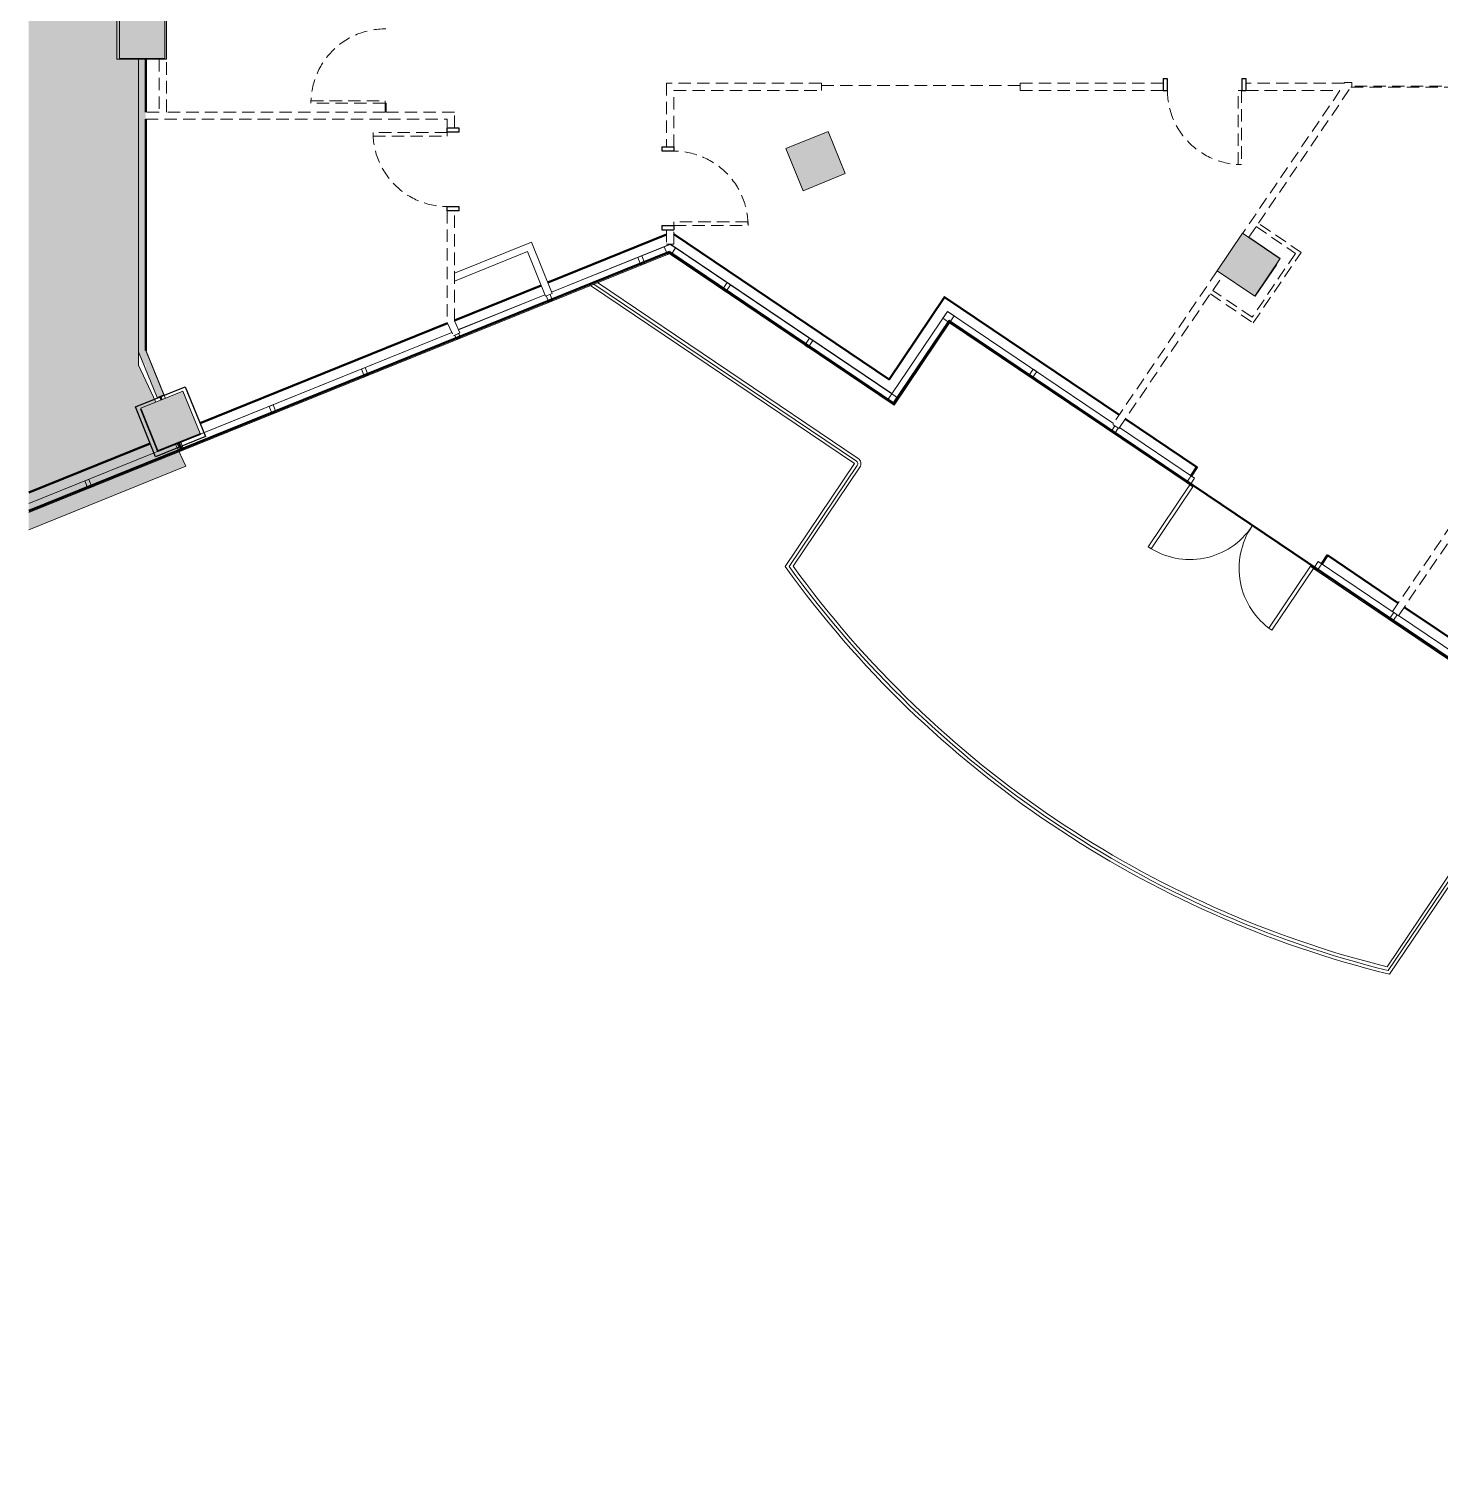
# Model space of a CAD drawing. Header units: inches. Extents: x 440 to 1827, y -16294 to -15154.
# Drawn here: x 461 to 1143, y -16294 to -15600 of the extents above; entities that cross this region are included whole.
import ezdxf

# ---------------------------------------------------------------- set-up
doc = ezdxf.new("R2010")
doc.units = ezdxf.units.IN
doc.header["$LTSCALE"] = 48
doc.header["$MEASUREMENT"] = 0
doc.linetypes.add('Demolished', pattern=[0.1875, 0.125, -0.0625])
for name, color, linetype, lineweight in [('A-Anno-Note', 8, 'Continuous', 50), ('A-COLS', 8, 'Continuous', 30), ('A-DETL', 8, 'Continuous', 20), ('A-DETL-GENF', 247, 'Continuous', 9), ('A-DETL-THIN', 8, 'Continuous', 9), ('A-DOOR', 8, 'Demolished', 9), ('A-DOOR-FRAM', 8, 'Continuous', 30), ('A-FLOR-HRAL', 8, 'Continuous', 20), ('A-GLAZ', 8, 'Demolished', 9), ('A-WALL', 8, 'Continuous', 30), ('A-WALL-PATT', 8, 'Continuous', 13), ('A-WALL-PRHT', 8, 'Continuous', 50), ('Chevy Chase Pavilion_9th - 900 _ 910_dwg', 8, 'Continuous', 9), ('I-WALL', 8, 'Continuous', 13), ('S-COLS', 8, 'Continuous', 13)]:
    doc.layers.add(name, color=color, linetype=linetype, lineweight=lineweight)

# ---------------------------------------------------------------- blocks, each defined once
blk = doc.blocks.new('Single Flush - OTJ_SOLIDFLUSH_ALUM-4829932-FIRST FLOOR DEMOLITION')
at = {"layer": 'A-DOOR'}
for p, q in [((16.15625, 37.5625), (16.15625, 1.75)), ((17.90625, 37.5625), (16.15625, 37.5625)), ((17.90625, 1.75), (17.90625, 37.5625)), ((16.15625, 1.75), (17.90625, 1.75))]:
    blk.add_line(p, q, dxfattribs=at)
blk.add_arc((17.90625, 1.75), 35.8125, 90, 180.5, dxfattribs=at)
at = {"layer": 'A-DOOR-FRAM', "linetype": 'Demolished'}
for p, q in [((-20, -4), (-20, 1.75)), ((-20, 1.75), (-18, 1.75)), ((-18, -4), (-18, 1.75)), ((18.000004, -4), (18.000004, 1.75)), ((18.000004, 1.75), (20.000004, 1.75)), ((20.000004, -4), (20.000004, 1.75)), ((-20, -4), (-18, -4)), ((18.000004, -4), (20.000004, -4))]:
    blk.add_line(p, q, dxfattribs=at)
blk = doc.blocks.new('Single Flush - OTJ_SOLIDFLUSH_ALUM-4829993-FIRST FLOOR DEMOLITION')
at = {"layer": 'A-DOOR'}
for p, q in [((16.15625, -1.75), (17.90625, -1.75)), ((16.15625, -37.5625), (16.15625, -1.75)), ((17.90625, -1.75), (17.90625, -37.5625)), ((17.90625, -37.5625), (16.15625, -37.5625))]:
    blk.add_line(p, q, dxfattribs=at)
blk.add_arc((17.90625, -1.75), 35.8125, 179.5, 270, dxfattribs=at)
at = {"layer": 'A-DOOR-FRAM', "linetype": 'Demolished'}
for p, q in [((-20, 4), (-20, -1.75)), ((-20, 4), (-18, 4)), ((-18, 4), (-18, -1.75)), ((18.000004, 4), (18.000004, -1.75)), ((18.000004, 4), (20.000004, 4)), ((20.000004, 4), (20.000004, -1.75)), ((-20, -1.75), (-18, -1.75)), ((18.000004, -1.75), (20.000004, -1.75))]:
    blk.add_line(p, q, dxfattribs=at)
blk = doc.blocks.new('Single Glass Door - 36_ x 84_-4833911-FIRST FLOOR DEMOLITION')
at = {"layer": 'A-DOOR'}
for p, q in [((16.90625, -0.25), (17.90625, -0.25)), ((16.90625, -36.0625), (16.90625, -0.25)), ((17.90625, -0.25), (17.90625, -36.0625)), ((17.90625, -36.0625), (16.90625, -36.0625))]:
    blk.add_line(p, q, dxfattribs=at)
blk.add_arc((17.90625, -0.25), 35.8125, 179.5, 270, dxfattribs=at)
blk = doc.blocks.new('Frameless opening with glazing - 64 x 96-4836160-FIRST FLOOR DEMOLITION')
at = {"layer": 'A-GLAZ'}
blk.add_line((-49.5, -0.625), (46.5, -0.625), dxfattribs=at)
blk = doc.blocks.new('Concrete-Rectangular-Column - 1_10_-4868861-FIRST FLOOR DEMOLITION')
at = {"layer": 'S-COLS'}
blk.add_hatch(color=256, dxfattribs=at).paths.add_polyline_path([(-11, -11), (11, -11), (11, 11), (-11, 11)], flags=0)
for p, q in [((11, 11), (-11, 11)), ((-11, 11), (-11, -11)), ((11, -11), (11, 11)), ((-11, -11), (11, -11))]:
    blk.add_line(p, q, dxfattribs=at)
blk = doc.blocks.new('Chevy Chase Pavilion_9th - 900 _ 910_dwg_03 - COLUMN - RECTANGLE - 24 x 24-470460-FLOOR PLAN - LEVEL 9-5113136-FIRST FLOOR DEMOLITION')
at = {"layer": 'S-COLS'}
h = blk.add_hatch(color=256, dxfattribs=at)
h.paths.add_polyline_path([(-12, -12), (12, -12), (12, 12), (11.24, 12), (11.24, 11.85), (-10.76, 11.85), (-10.76, 12), (-12, 12), (-12, 9.38)], flags=0)
h.paths.add_polyline_path([(-1.51, -11.65), (-10.76, -11.65), (-10.76, 10.35), (11.24, 10.35), (11.24, -11.65), (1.99, -11.65)], flags=0)
blk.add_line((12, 12), (11.24, 12), dxfattribs=at)
at = {"layer": 'S-COLS', "flags": 128}
blk.add_lwpolyline([(-10.76, 12), (-12, 12), (-12, -12)], dxfattribs=at)
blk = doc.blocks.new('Chevy Chase Pavilion_9th - 900 _ 910_dwg-4821032-FIRST FLOOR DEMOLITION')
at = {"layer": 'A-COLS'}
blk.add_hatch(color=256, dxfattribs=at).paths.add_polyline_path([(1167.04, 2590.95), (1187.43, 2599.21), (1187.34, 2599.45), (1167.04, 2591.24), (1158.9, 2611.38), (1158.8, 2611.34), (1166.92, 2591.24)], flags=0)
at = {"layer": 'A-WALL-PATT'}
for points in [[(1161.25, 2754.7), (1161.26, 2754.7), (1161.25, 2771.32)], [(1166.8, 2616.73), (1170.04, 2618.05), (1161.25, 2639.78), (1161.26, 2639.58), (1169.93, 2618.13), (1166.76, 2616.82)]]:
    blk.add_hatch(color=256, dxfattribs=at).paths.add_polyline_path(points, flags=0)
at = {"layer": 'A-Anno-Note'}
for p, q in [((1161.26, 2754.7), (1161.26, 2780.54)), ((1161.26, 2780.54), (1161.26, 2754.7)), ((1161.26, 2639.58), (1161.26, 2751.2)), ((1161.26, 2751.2), (1161.26, 2639.58)), ((1168.86, 2615.71), (1168.16, 2617.42)), ((1168.16, 2617.42), (1168.86, 2615.71)), ((1178.46, 2591.93), (1177.1, 2595.31))]:
    blk.add_line(p, q, dxfattribs=at)
at = {"layer": 'A-Anno-Note', "flags": 128}
for points in [[(1177.1, 2595.31), (1178.46, 2591.93), (1414.07, 2687.14), (1522.33, 2614.1), (1549.2, 2653.93), (1763.66, 2509.24)], [(1104.72, 2562.06), (1178.49, 2591.87), (1178.46, 2591.93)], [(1763.67, 2509.25), (1842.2, 2456.29), (1815.33, 2416.47), (1943.2, 2330.22)]]:
    blk.add_lwpolyline(points, dxfattribs=at)
at = {"layer": 'A-COLS'}
for p, q in [((1693.84, 2694.19), (1709.02, 2683.95)), ((1707.13, 2681.14), (1696.72, 2665.71)), ((1158.81, 2611.22), (1158.94, 2611.28)), ((1187.44, 2599.19), (1187.34, 2599.45))]:
    blk.add_line(p, q, dxfattribs=at)
at = {"layer": 'A-COLS', "flags": 128}
for points in [[(1158.9, 2611.38), (1158.8, 2611.34), (1167.04, 2590.95), (1187.44, 2599.19)], [(1187.3, 2599.43), (1187.45, 2599.06), (1167.05, 2590.82), (1158.81, 2611.22)]]:
    blk.add_lwpolyline(points, dxfattribs=at)
at = {"layer": 'A-DETL'}
for p, q in [((1171.26, 2826.66), (1171.26, 2780.19)), ((1157.75, 2780.19), (1147.26, 2780.19)), ((1357.17, 2667.77), (1414.36, 2690.88)), ((1414.55, 2690.88), (1521.47, 2618.75)), ((1312.25, 2649.61), (1353.92, 2666.46)), ((1187.45, 2599.17), (1309, 2648.3)), ((1170.04, 2618.05), (1170.69, 2616.45))]:
    blk.add_line(p, q, dxfattribs=at)
at = {"layer": 'A-DETL', "flags": 128}
blk.add_lwpolyline([(1167.76, 2780.19), (1161.26, 2780.19), (1161.26, 2762.66)], dxfattribs=at)
at = {"layer": 'A-DOOR', "linetype": 'Continuous', "flags": 128}
for points in [[(1666.88, 2573.65), (1646.76, 2543.79), (1645.31, 2544.77), (1665.43, 2574.62)], [(1723.67, 2535.34), (1703.53, 2505.5), (1704.97, 2504.52), (1725.12, 2534.36)]]:
    blk.add_lwpolyline(points, close=True, dxfattribs=at)
at = {"layer": 'A-DOOR', "linetype": 'Continuous'}
for centre, start, end in [((1665.43, 2574.62), 236.01784, 326.01785), ((1725.12, 2534.36), 145.97737, 235.97739)]:
    blk.add_arc(centre, 36, start, end, dxfattribs=at)
at = {"layer": 'A-FLOR-HRAL'}
for p, q in [((1411.61, 2689.65), (1357.21, 2667.67)), ((1413.1, 2685.97), (1104.72, 2561.39)), ((1379.29, 2672.32), (1505.19, 2587.41)), ((1353.96, 2666.36), (1312.3, 2649.52)), ((1377.61, 2671.64), (1504.35, 2586.17)), ((1309.05, 2648.21), (1104.72, 2565.66)), ((1631.38, 2602.39), (1667.65, 2577.92)), ((1504.75, 2584.09), (1471.86, 2535.32)), ((1506, 2583.25), (1473.75, 2535.43)), ((1764.5, 2512.59), (1727.34, 2537.65)), ((1844.64, 2458.53), (1766.09, 2511.52)), ((1792.84, 2389.79), (1760.57, 2341.93)), ((1794.09, 2388.94), (1761.17, 2340.15))]:
    blk.add_line(p, q, dxfattribs=at)
at = {"layer": 'A-FLOR-HRAL', "flags": 128}
for points in [[(1414.01, 2686.35), (1413.09, 2685.97), (1411.61, 2689.64), (1414.49, 2690.8), (1417.06, 2689.07), (1414.84, 2685.79)], [(1400.69, 2685.24), (1398.83, 2684.5), (1400.32, 2680.82), (1402.17, 2681.57)], [(1441.88, 2672.3), (1443.54, 2671.19), (1441.32, 2667.9), (1439.67, 2669.02)], [(1548.31, 2658.43), (1546.09, 2655.15), (1549.38, 2652.93), (1551.59, 2656.21)], [(1481.68, 2645.47), (1483.33, 2644.35), (1481.12, 2641.07), (1479.46, 2642.18)], [(1267.17, 2631.29), (1265.32, 2630.55), (1266.8, 2626.88), (1268.66, 2627.62)], [(1589.74, 2630.5), (1591.4, 2629.39), (1589.19, 2626.11), (1587.53, 2627.22)], [(1222.67, 2613.31), (1220.82, 2612.57), (1222.3, 2608.9), (1224.15, 2609.64)], [(1178.16, 2595.33), (1176.31, 2594.58), (1177.79, 2590.91), (1179.65, 2591.66)], [(1133.66, 2577.34), (1131.81, 2576.59), (1133.29, 2572.92), (1135.14, 2573.67)], [(1666.02, 2579.07), (1667.68, 2577.96), (1665.46, 2574.67), (1663.81, 2575.79)], [(1729.02, 2536.57), (1727.37, 2537.69), (1725.15, 2534.41), (1726.81, 2533.29)]]:
    blk.add_lwpolyline(points, close=True, dxfattribs=at)
for points in [[(1417.06, 2689.07), (1521.47, 2618.63), (1519.26, 2615.35), (1522.54, 2613.14), (1524.76, 2616.42), (1521.47, 2618.63), (1548.31, 2658.42), (1628.48, 2604.34)], [(1414.84, 2685.79), (1522.54, 2613.13), (1549.38, 2652.93), (1665.44, 2574.64)], [(1354.57, 2665.91), (1355.81, 2662.84), (1357.66, 2663.59), (1356.42, 2666.66)], [(1375.94, 2670.97), (1503.51, 2584.93), (1469.96, 2535.18)], [(1310.45, 2646.99), (1311.31, 2644.86), (1313.16, 2645.61), (1312.26, 2647.84)], [(1630.82, 2602), (1628.98, 2599.27), (1627.33, 2600.39), (1629.17, 2603.12)], [(1944.51, 2328.5), (1814.34, 2416.29), (1841.19, 2456.09), (1725.13, 2534.37)], [(1763.82, 2513.05), (1761.62, 2509.79), (1763.28, 2508.68), (1765.47, 2511.93)], [(1945.33, 2286.93), (1795.33, 2388.11), (1761.77, 2338.36)]]:
    blk.add_lwpolyline(points, dxfattribs=at)
at = {"layer": 'A-FLOR-HRAL'}
for centre, radius, start, end in [((1503.51, 2584.93), 1.5, 325.98381, 56.00468), ((1503.51, 2584.93), 3, 326.00431, 56.01474), ((1883.54, 2833.62), 510, 215.81435, 256.18616), ((1883.54, 2833.62), 508.42, 215.92676, 256.07266), ((1883.54, 2833.62), 506.8, 216.04178, 255.95766)]:
    blk.add_arc(centre, radius, start, end, dxfattribs=at)
at = {"layer": 'A-WALL'}
for p, q in [((1412.82, 2686.64), (1401.91, 2682.23)), ((1440.06, 2669.61), (1415.23, 2686.36)), ((1400.06, 2681.48), (1357.4, 2664.25)), ((1441.72, 2668.49), (1479.85, 2642.76)), ((1355.55, 2663.5), (1312.9, 2646.26)), ((1548.79, 2653.33), (1524.15, 2616.81)), ((1549.78, 2653.53), (1587.92, 2627.8)), ((1311.05, 2645.52), (1268.39, 2628.28)), ((1481.51, 2641.66), (1519.65, 2615.93)), ((1266.54, 2627.54), (1223.89, 2610.3)), ((1589.58, 2626.7), (1627.72, 2600.97)), ((1222.04, 2609.55), (1179.38, 2592.32)), ((1629.37, 2599.89), (1664.18, 2576.34)), ((1177.53, 2591.56), (1134.88, 2574.33)), ((1133.03, 2573.57), (1104.72, 2562.14)), ((1762.05, 2510.39), (1727.18, 2533.84)), ((1801.81, 2483.53), (1763.67, 2509.25))]:
    blk.add_line(p, q, dxfattribs=at)
at = {"layer": 'A-WALL', "flags": 128}
blk.add_lwpolyline([(1156.2, 2612.32), (1180.31, 2622.06), (1190.05, 2597.95), (1165.94, 2588.22)], close=True, dxfattribs=at)
at = {"layer": 'A-WALL-PRHT'}
for p, q in [((1355.34, 2672.3), (1412.71, 2695.48)), ((1310.3, 2654.11), (1352.09, 2670.99)), ((1187.42, 2604.46), (1306.93, 2652.75)), ((1163.31, 2594.72), (1104.72, 2571.05)), ((1846.4, 2463.37), (1768.9, 2515.65))]:
    blk.add_line(p, q, dxfattribs=at)
at = {"layer": 'A-WALL-PRHT', "flags": 128}
for points in [[(1416.21, 2695.68), (1520.12, 2625.57), (1546.97, 2665.36), (1631.29, 2608.47)], [(1634.19, 2606.52), (1668.79, 2583.18), (1666.02, 2579.07)], [(1766, 2517.61), (1731.79, 2540.68), (1729.02, 2536.57)]]:
    blk.add_lwpolyline(points, dxfattribs=at)
at = {"layer": 'I-WALL'}
blk.add_line((1161.26, 2754.7), (1161.26, 2762.66), dxfattribs=at)
at = {"layer": 'I-WALL', "flags": 128}
blk.add_lwpolyline([(1166.75, 2616.85), (1166.8, 2616.73), (1170.04, 2618.05), (1161.26, 2639.78), (1161.26, 2751.2)], dxfattribs=at)
blk.add_blockref('Chevy Chase Pavilion_9th - 900 _ 910_dwg_03 - COLUMN - RECTANGLE - 24 x 24-470460-FLOOR PLAN - LEVEL 9-5113136-FIRST FLOOR DEMOLITION', (1159.26, 2792.19))

msp = doc.modelspace()

# ---------------------------------------------------------------- hatches: boundary and pattern name
at = {"layer": 'A-DETL-GENF'}
h = msp.add_hatch(color=256, dxfattribs=at)
h.paths.add_polyline_path([(1305.8, -16293.97), (1305.81, -16293.97), (1305.81, -16287.58), (1327.81, -16287.58), (1327.81, -16293.97), (1472.05, -16293.97), (1472.05, -16260.58), (1305.8, -16260.58), (1305.8, -16257.08), (1544.17, -16257.08), (1570.18, -16246.56), (1571.49, -16249.8), (1544.85, -16260.58), (1475.55, -16260.58), (1475.55, -16293.97), (1809, -16293.97), (1827.43, -16286.52), (1827.43, -15154.33), (1383.78, -15154.33), (1383.78, -15385.58), (1447.48, -15385.58), (1504.16, -15430.97), (1501.97, -15433.7), (1446.25, -15389.08), (1194.28, -15389.08), (1194.28, -15237.45), (1197.78, -15237.45), (1197.78, -15316.95), (1251.34, -15316.95), (1251.34, -15320.45), (1197.78, -15320.45), (1197.78, -15385.58), (1379.78, -15385.58), (1379.78, -15320.45), (1287.34, -15320.45), (1287.34, -15316.95), (1379.78, -15316.95), (1379.78, -15163.08), (1284.71, -15163.08), (1284.71, -15155.33), (1288.21, -15155.33), (1288.21, -15159.58), (1379.78, -15159.58), (1379.78, -15154.33), (759.52, -15154.33), (759.52, -15160.95), (851.27, -15160.95), (851.27, -15157.02), (854.77, -15157.02), (854.77, -15160.95), (916.21, -15160.95), (916.21, -15164.45), (719.73, -15164.45), (719.73, -15167.45), (714.86, -15167.45), (714.86, -15164.45), (690.27, -15164.45), (690.27, -15160.95), (756.02, -15160.95), (756.02, -15154.33), (647.27, -15154.33), (647.27, -15160.95), (652.27, -15160.95), (652.27, -15164.45), (637.4, -15164.45), (637.4, -15160.95), (642.4, -15160.95), (642.4, -15154.33), (533.65, -15154.33), (533.65, -15160.95), (599.4, -15160.95), (599.4, -15164.45), (523.77, -15164.45), (523.77, -15159.58), (528.77, -15159.58), (528.77, -15154.33), (461.24, -15154.33), (461.24, -15159.58), (485.77, -15159.58), (485.77, -15164.45), (461.24, -15164.45), (461.24, -15463.14), (514.27, -15463.14), (514.28, -15462.32), (559.77, -15462.32), (559.77, -15460.14), (560.77, -15460.14), (560.77, -15462.32), (1432.27, -15462.32), (1458.98, -15483.69), (1462.14, -15478.99), (1480.38, -15491.3), (1476.2, -15497.5), (1563.41, -15567.33), (1764.19, -16064.31), (1747.08, -16071.22), (1783.03, -16160.06), (1782.99, -16160.08), (1783.33, -16160.94), (1811.86, -16160.94), (1811.86, -16164.44), (1782.49, -16164.44), (1608.57, -16234.8), (1607.26, -16231.55), (1636.65, -16219.66), (1575.5, -16068.38), (1551.88, -16010), (1302.6, -16068.38), (1302.6, -16293.97)], flags=0)
h.paths.add_polyline_path([(1827.43, -16293.97), (1827.43, -16290.3), (1818.35, -16293.97)], flags=0)
h.paths.add_polyline_path([(1639.89, -16218.35), (1779.87, -16161.72), (1779.74, -16161.39), (1639.76, -16218.02)], flags=0)
h.paths.add_polyline_path([(1566.03, -16106.49), (1557.79, -16086.09), (1578.19, -16077.85), (1586.43, -16098.25)], flags=0)
h.paths.add_polyline_path([(461.24, -15841.83), (537.04, -15811.16), (532.04, -15800.43), (523.56, -15803.85), (515.32, -15783.46), (515.42, -15783.42), (515.32, -15783.16), (522.61, -15780.21), (514.27, -15762.32), (514.27, -15614.62), (503.78, -15614.62), (503.78, -15593.24), (461.24, -15593.24), (461.24, -15792.94)], flags=0)
h.paths.add_polyline_path([(461.24, -15589.74), (503.78, -15589.74), (503.78, -15568.14), (514.27, -15568.14), (514.27, -15467.14), (461.24, -15467.14), (461.24, -15568.14)], flags=0)
h.paths.add_polyline_path([(799.77, -15402.45), (694.96, -15402.45), (694.96, -15397.45), (799.77, -15397.45), (799.77, -15385.45), (1137.77, -15385.45), (1137.77, -15229.45), (1129.07, -15229.45), (1129.07, -15229.95), (1127.07, -15229.95), (1127.07, -15223.95), (1129.07, -15223.95), (1129.07, -15224.45), (1142.77, -15224.45), (1142.77, -15390.45), (804.77, -15390.45), (804.77, -15402.45), (802.79, -15402.45)], flags=0)
h.paths.add_polyline_path([(656.96, -15402.45), (648.52, -15402.45), (648.52, -15337.45), (560.77, -15337.45), (560.77, -15388.15), (559.77, -15388.15), (559.77, -15337.45), (478.77, -15337.45), (478.77, -15332.58), (506.77, -15332.58), (506.77, -15286.2), (478.77, -15286.2), (478.77, -15281.33), (506.77, -15281.33), (506.77, -15229.33), (478.77, -15229.33), (478.77, -15224.45), (527.11, -15224.45), (527.11, -15229.33), (511.65, -15229.33), (511.65, -15315.45), (528.77, -15315.45), (528.77, -15332.58), (569.77, -15332.58), (569.77, -15229.33), (565.11, -15229.33), (565.11, -15224.45), (714.86, -15224.45), (714.86, -15205.45), (719.73, -15205.45), (719.73, -15224.45), (753.77, -15224.45), (753.77, -15223.95), (755.77, -15223.95), (755.77, -15229.95), (753.77, -15229.95), (753.77, -15229.45), (623.68, -15229.45), (623.68, -15324.45), (794.77, -15324.45), (794.77, -15229.45), (793.77, -15229.45), (793.77, -15229.95), (791.77, -15229.95), (791.77, -15223.95), (793.77, -15223.95), (793.77, -15224.45), (810.23, -15224.45), (810.23, -15223.95), (812.23, -15223.95), (812.23, -15229.95), (810.23, -15229.95), (810.23, -15229.45), (799.77, -15229.45), (799.77, -15315.45), (816.77, -15315.45), (816.77, -15337.45), (794.77, -15337.45), (794.77, -15329.45), (653.4, -15329.45), (653.4, -15397.58), (656.96, -15397.58)], flags=0)
h.paths.add_polyline_path([(1222.82, -15384.33), (1198.82, -15384.33), (1198.82, -15344.7), (1222.82, -15344.7), (1222.82, -15363.33), (1378.82, -15363.33), (1378.82, -15384.33), (1234.98, -15384.33)], flags=0)
h.paths.add_polyline_path([(574.77, -15332.58), (648.52, -15332.58), (648.52, -15329.45), (574.65, -15329.45), (574.65, -15332.58)], flags=0)
h.paths.add_polyline_path([(848.23, -15229.95), (848.23, -15223.95), (850.23, -15223.95), (850.23, -15224.45), (1089.07, -15224.45), (1089.07, -15223.95), (1091.07, -15223.95), (1091.07, -15229.95), (1089.07, -15229.95), (1089.07, -15229.45), (850.23, -15229.45), (850.23, -15229.95)], flags=0)
h.paths.add_polyline_path([(1197.78, -15172.45), (1194.28, -15172.45), (1194.28, -15164.45), (952.21, -15164.45), (952.21, -15160.95), (1198.03, -15160.95), (1198.03, -15164.45), (1197.78, -15164.45)], flags=0)
at = {"layer": 'A-WALL-PATT'}
for points in [[(517.77, -15764.54), (517.77, -15614.61), (514.27, -15614.62), (514.28, -15755.9), (515.32, -15758.48)], [(523.2, -15777.98), (526.44, -15776.67), (517.77, -15755.2), (517.78, -15764.56), (522.08, -15775.21)]]:
    msp.add_hatch(color=256, dxfattribs=at).paths.add_polyline_path(points, flags=0)

# ---------------------------------------------------------------- linework, layer by layer
at = {"layer": 'A-DETL-THIN'}
for p, q in [((514.27, -15614.61), (514.27, -15614.27)), ((514.27, -15762.32), (514.27, -15755.88)), ((522.61, -15780.21), (514.27, -15762.32)), ((532.04, -15800.43), (531.92, -15800.18)), ((537.04, -15811.16), (532.04, -15800.43)), ((461.24, -15841.83), (537.04, -15811.16))]:
    msp.add_line(p, q, dxfattribs=at)
at = {"layer": 'I-WALL'}
for p, q in [((517.77, -15614.61), (514.27, -15614.61)), ((514.27, -15614.61), (514.27, -15755.88)), ((517.77, -15640.11), (517.77, -15614.61)), ((517.77, -15755.2), (517.77, -15643.61)), ((666.82, -15717.93), (703.95, -15702.93)), ((703.95, -15702.93), (713.97, -15727.73)), ((702.01, -15707.48), (666.82, -15721.7)), ((710.72, -15729.04), (702.01, -15707.48)), ((713.97, -15727.73), (710.72, -15729.04)), ((526.44, -15776.67), (517.77, -15755.2)), ((514.27, -15755.88), (523.2, -15777.98)), ((523.2, -15777.98), (526.44, -15776.67))]:
    msp.add_line(p, q, dxfattribs=at)
at = {"layer": 'I-WALL', "linetype": 'Demolished'}
for p, q in [((524.28, -15614.61), (524.28, -15640.11)), ((527.78, -15614.61), (524.28, -15614.61)), ((527.78, -15640.11), (527.78, -15614.61)), ((769.23, -15626.17), (769.23, -15656.92)), ((843.98, -15626.17), (769.23, -15626.17)), ((772.73, -15656.92), (772.73, -15629.67)), ((772.73, -15629.67), (843.98, -15629.67)), ((843.98, -15629.67), (843.98, -15626.17)), ((1008.98, -15626.17), (939.98, -15626.17)), ((939.98, -15626.17), (939.98, -15629.67)), ((939.98, -15629.67), (1008.98, -15629.67)), ((1008.98, -15629.67), (1008.98, -15626.17)), ((1094.38, -15629.67), (1047.45, -15698.65)), ((1096.52, -15626.17), (1048.98, -15626.17)), ((1048.98, -15626.17), (1048.98, -15629.67)), ((1048.98, -15629.67), (1094.38, -15629.67)), ((1054.99, -15693.8), (1099.64, -15628.17)), ((1100.02, -15625.92), (1096.52, -15625.92)), ((1096.52, -15625.92), (1096.52, -15626.17)), ((1099.64, -15628.17), (1170.58, -15628.17)), ((1099.98, -15627.67), (1100.02, -15627.61)), ((1170.58, -15627.67), (1099.98, -15627.67)), ((1100.02, -15627.61), (1100.02, -15625.92)), ((633.32, -15635.86), (633.32, -15640.11)), ((633.82, -15635.86), (633.32, -15635.86)), ((633.82, -15640.11), (633.82, -15635.86)), ((524.28, -15640.11), (517.77, -15640.11)), ((517.77, -15643.61), (663.32, -15643.61)), ((633.32, -15640.11), (527.78, -15640.11)), ((666.82, -15640.11), (633.82, -15640.11)), ((663.32, -15643.61), (663.32, -15647.86)), ((666.82, -15647.86), (666.82, -15640.11)), ((663.32, -15647.86), (666.82, -15647.86)), ((769.23, -15656.92), (772.73, -15656.92)), ((1122.61, -15883.29), (1269.6, -15667.22)), ((666.82, -15687.86), (663.32, -15687.86)), ((663.32, -15687.86), (663.32, -15741.78)), ((666.82, -15741.01), (666.82, -15687.86)), ((772.73, -15696.92), (769.23, -15696.92)), ((769.23, -15696.92), (769.23, -15703.92)), ((772.73, -15703.92), (772.73, -15696.92)), ((1050.36, -15700.61), (1053.86, -15695.46)), ((1053.86, -15695.46), (1072.88, -15708.39)), ((1075.66, -15707.86), (1054.99, -15693.8)), ((769.23, -15703.92), (772.73, -15703.92)), ((1072.88, -15708.39), (1051.93, -15739.19)), ((1052.46, -15741.96), (1075.66, -15707.86)), ((1035.08, -15716.84), (984.65, -15790.97)), ((1032.92, -15726.25), (1037.98, -15718.8)), ((1051.93, -15739.19), (1032.92, -15726.25)), ((987.54, -15792.94), (1031.79, -15727.9)), ((1031.79, -15727.9), (1052.46, -15741.96)), ((669.45, -15746.65), (666.82, -15741.01)), ((663.32, -15741.78), (666.28, -15748.13)), ((666.28, -15748.13), (669.45, -15746.65)), ((984.65, -15790.97), (987.54, -15792.94)), ((1163.48, -15816.99), (1119.71, -15881.32)), ((1119.71, -15881.32), (1122.61, -15883.29))]:
    msp.add_line(p, q, dxfattribs=at)

# ---------------------------------------------------------------- block references
at = {"layer": 'A-DOOR'}
for name, p, rotation in [('Single Glass Door - 36_ x 84_-4833911-FIRST FLOOR DEMOLITION', (633.57, -15617.86), 269.9999999999999), ('Single Flush - OTJ_SOLIDFLUSH_ALUM-4829932-FIRST FLOOR DEMOLITION', (665.07, -15667.86), 89.99999999999993), ('Single Flush - OTJ_SOLIDFLUSH_ALUM-4829932-FIRST FLOOR DEMOLITION', (770.98, -15676.92), 269.9999999999998)]:
    msp.add_blockref(name, p, dxfattribs=dict(at, rotation=rotation))
msp.add_blockref('Single Flush - OTJ_SOLIDFLUSH_ALUM-4829993-FIRST FLOOR DEMOLITION', (1028.98, -15627.92), dxfattribs=at)
at = {"layer": 'A-GLAZ', "rotation": 180}
msp.add_blockref('Frameless opening with glazing - 64 x 96-4836160-FIRST FLOOR DEMOLITION', (890.48, -15627.92), dxfattribs=at)
at = {"layer": 'Chevy Chase Pavilion_9th - 900 _ 910_dwg'}
msp.add_blockref('Chevy Chase Pavilion_9th - 900 _ 910_dwg-4821032-FIRST FLOOR DEMOLITION', (-643.48, -18394.8), dxfattribs=at)
at = {"layer": 'S-COLS'}
for p, rotation in [((516.02, -15603.27), 90.00000000000185), ((841.18, -15663.79), 22.0016510920673), ((1050.27, -15713.82), 55.99814673861318), ((529.63, -15789.24), 21.99642554525155)]:
    msp.add_blockref('Concrete-Rectangular-Column - 1_10_-4868861-FIRST FLOOR DEMOLITION', p, dxfattribs=dict(at, rotation=rotation))

doc.saveas('drawing.dxf')
